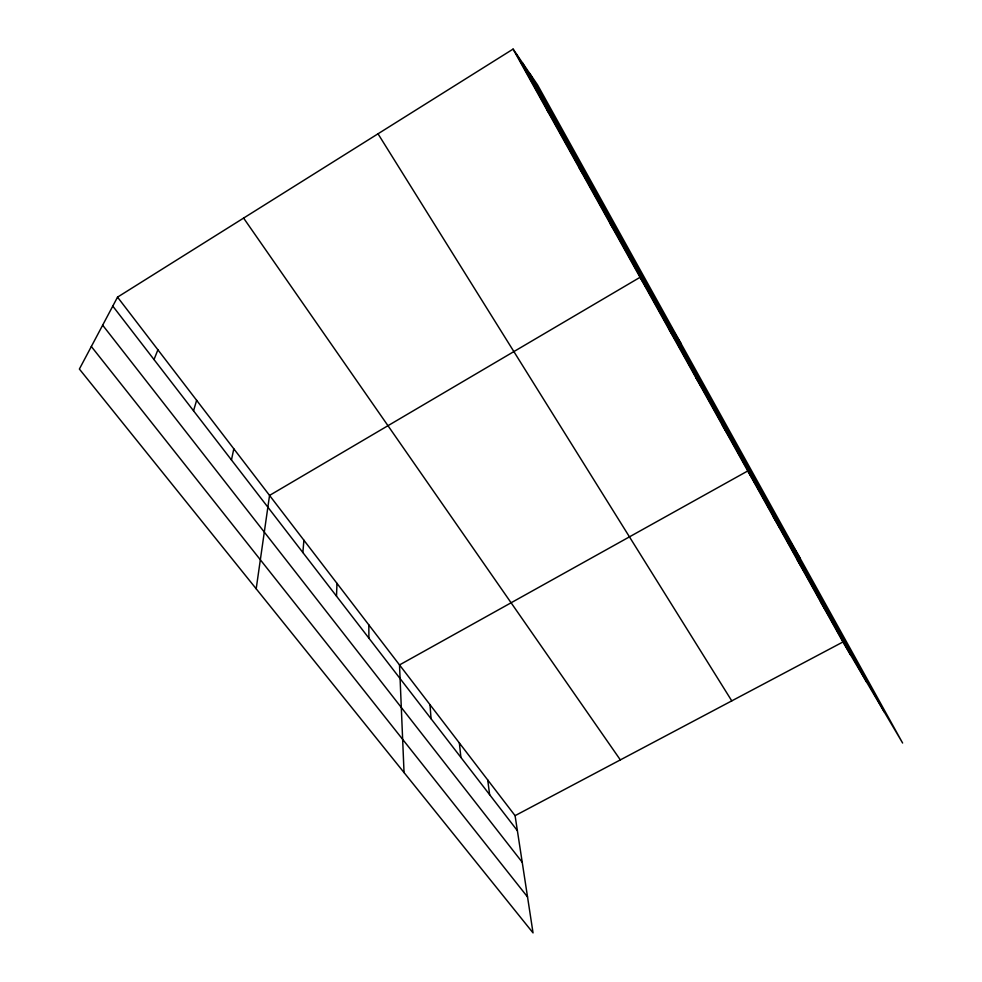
<?xml version="1.0" encoding="UTF-8"?>
<svg xmlns="http://www.w3.org/2000/svg" width="982" height="982" viewBox="0 0 982 982"><rect width="100%" height="100%" fill="white"/><g stroke="black" fill="none" stroke-linecap="round" stroke-linejoin="round"><path stroke-width="1.47" d="M336.507 596.172L336.973 583.357M302.861 552.547L303.904 540.235M256.192 588.807L269.547 495.419L640.055 277.305L680.992 343.491M231.457 459.969L233.814 448.811M193.528 410.807L196.633 400.312M154.014 359.559L157.906 349.801M117.533 297.141L79.382 369.048L533.042 932.9L515.084 815.661L117.533 297.141L513.083 49.1L537.461 84.734L902.618 743.03L842.937 641.983L513.083 49.1M515.084 815.661L842.937 641.983M91.338 346.511L527.53 896.934M102.656 325.177L522.215 862.245M112.783 306.102L517.391 830.674M243.61 218.09L620.354 759.908M546.9 109.886L550.521 115.41M579.282 168.082L583.455 174.612M610.301 223.835L614.965 231.286M378.009 133.798L731.774 700.878M668.607 328.626L674.143 337.685M696.042 377.935L701.958 387.681M722.408 425.341L728.669 435.726M799.827 557.727L747.781 470.943L399.514 664.937L404.044 772.576M772.932 516.164L779.806 527.678M797.151 559.679L804.295 571.696M820.461 601.585L827.851 614.057M522.547 62.922L866.578 682.011M516.102 53.507L850.547 654.871M529.777 73.503L884.242 711.925M487.723 779.978L489.637 794.708M459.38 743.018L460.889 757.429M430.006 704.683L431.061 718.75M368.827 624.896L368.901 638.165"/></g></svg>
